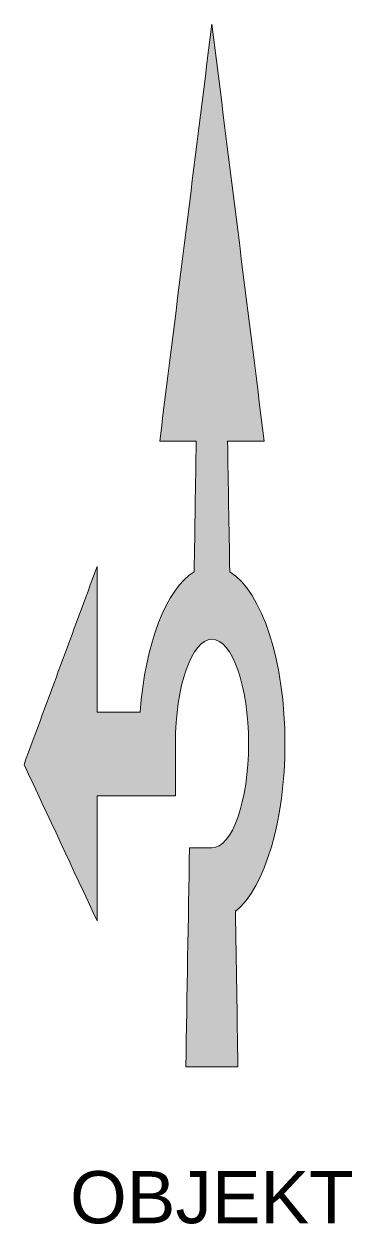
# Model space of a CAD drawing. Header units: metres. Extents: x -0.9 to 0.67, y -0.75 to 5.
import ezdxf
from ezdxf.enums import TextEntityAlignment as Align

# ---------------------------------------------------------------- set-up
doc = ezdxf.new("R2010")
doc.units = ezdxf.units.M
doc.layers.get('Defpoints').update_dxf_attribs({"color": 140, "lineweight": 5})
doc.styles.get("Standard").update_dxf_attribs({"font": 'arial.ttf'})

msp = doc.modelspace()

# ---------------------------------------------------------------- hatches: boundary and pattern name
at = {"lineweight": 0}
h = msp.add_hatch(color=0, dxfattribs=at)
h.dxf.hatch_style = 1
edge = h.paths.add_edge_path()
edge.add_spline(control_points=[(0.2508, 2.9996), (0.1672, 3.6664), (0.0836, 4.3332), (0, 5)], knot_values=[4, 4, 4, 4, 5, 5, 5, 5], weights=[1, 1, 1, 1], degree=3, periodic=0)
edge.add_spline(control_points=[(0, 5), (-0.0833, 4.3332), (-0.1665, 3.6664), (-0.2498, 2.9996)], knot_values=[5, 5, 5, 5, 6, 6, 6, 6], weights=[1, 1, 1, 1], degree=3, periodic=0)
edge.add_spline(control_points=[(-0.2498, 2.9996), (-0.1916, 2.9996), (-0.1334, 2.9996), (-0.0751, 2.9996)], knot_values=[6, 6, 6, 6, 7, 7, 7, 7], weights=[1, 1, 1, 1], degree=3, periodic=0)
edge.add_spline(control_points=[(-0.0751, 2.9996), (-0.0783, 2.7911), (-0.0815, 2.5826), (-0.0847, 2.374)], knot_values=[7, 7, 7, 7, 8, 8, 8, 8], weights=[1, 1, 1, 1], degree=3, periodic=0)
edge.add_spline(control_points=[(-0.0847, 2.374), (-0.218, 2.2925), (-0.3196, 2.029), (-0.344, 1.6998)], knot_values=[8, 8, 8, 8, 9, 9, 9, 9], weights=[1, 1, 1, 1], degree=3, periodic=0)
edge.add_spline(control_points=[(-0.344, 1.6998), (-0.4124, 1.6998), (-0.4809, 1.6998), (-0.5493, 1.6998)], knot_values=[9, 9, 9, 9, 10, 10, 10, 10], weights=[1, 1, 1, 1], degree=3, periodic=0)
edge.add_spline(control_points=[(-0.5493, 1.6998), (-0.5493, 1.933), (-0.5493, 2.1662), (-0.5493, 2.3995)], knot_values=[10, 10, 10, 10, 11, 11, 11, 11], weights=[1, 1, 1, 1], degree=3, periodic=0)
edge.add_spline(control_points=[(-0.5493, 2.3995), (-0.6661, 2.083), (-0.7829, 1.7665), (-0.8997, 1.45)], knot_values=[11, 11, 11, 11, 12, 12, 12, 12], weights=[1, 1, 1, 1], degree=3, periodic=0)
edge.add_spline(control_points=[(-0.8997, 1.45), (-0.7829, 1.1999), (-0.6661, 0.9498), (-0.5493, 0.6996)], knot_values=[12, 12, 12, 12, 13, 13, 13, 13], weights=[1, 1, 1, 1], degree=3, periodic=0)
edge.add_spline(control_points=[(-0.5493, 0.6996), (-0.5493, 0.8997), (-0.5493, 1.0997), (-0.5493, 1.2997)], knot_values=[13, 13, 13, 13, 14, 14, 14, 14], weights=[1, 1, 1, 1], degree=3, periodic=0)
edge.add_spline(control_points=[(-0.5493, 1.2997), (-0.4244, 1.2997), (-0.2995, 1.2997), (-0.1746, 1.2997)], knot_values=[14, 14, 14, 14, 15, 15, 15, 15], weights=[1, 1, 1, 1], degree=3, periodic=0)
edge.add_spline(control_points=[(-0.1746, 1.2997), (-0.1746, 1.383), (-0.1746, 1.4663), (-0.1746, 1.5495)], knot_values=[15, 15, 15, 15, 16, 16, 16, 16], weights=[1, 1, 1, 1], degree=3, periodic=0)
edge.add_spline(control_points=[(-0.1746, 1.5495), (-0.1746, 1.8258), (-0.0963, 2.0502), (0, 2.0502)], knot_values=[16, 16, 16, 16, 17, 17, 17, 17], weights=[1, 1, 1, 1], degree=3, periodic=0)
edge.add_spline(control_points=[(0, 2.0502), (0.0974, 2.0502), (0.1757, 1.8258), (0.1757, 1.5495)], knot_values=[17, 17, 17, 17, 18, 18, 18, 18], weights=[1, 1, 1, 1], degree=3, periodic=0)
edge.add_spline(control_points=[(0.1757, 1.5495), (0.1757, 1.2733), (0.0974, 1.05), (0, 1.05)], knot_values=[18, 18, 18, 18, 19, 19, 19, 19], weights=[1, 1, 1, 1], degree=3, periodic=0)
edge.add_spline(control_points=[(0, 1.05), (-0.0356, 1.05), (-0.0713, 1.05), (-0.1069, 1.05)], knot_values=[19, 19, 19, 19, 20, 20, 20, 20], weights=[1, 1, 1, 1], degree=3, periodic=0)
edge.add_spline(control_points=[(-0.1069, 1.05), (-0.1129, 0.7), (-0.1189, 0.35), (-0.1249, 0)], knot_values=[20, 20, 20, 20, 21, 21, 21, 21], weights=[1, 1, 1, 1], degree=3, periodic=0)
edge.add_spline(control_points=[(-0.1249, 0), (-0.0416, 0), (0.0416, 0), (0.1249, 0)], knot_values=[21, 21, 21, 21, 22, 22, 22, 22], weights=[1, 1, 1, 1], degree=3, periodic=0)
edge.add_spline(control_points=[(0.1249, 0), (0.121, 0.2484), (0.1171, 0.4968), (0.1133, 0.7451)], knot_values=[22, 22, 22, 22, 23, 23, 23, 23], weights=[1, 1, 1, 1], degree=3, periodic=0)
edge.add_spline(control_points=[(0.1133, 0.7451), (0.2551, 0.8616), (0.3503, 1.1854), (0.3503, 1.5495)], knot_values=[0, 0, 0, 0, 1, 1, 1, 1], weights=[1, 1, 1, 1], degree=3, periodic=0)
edge.add_spline(control_points=[(0.3503, 1.5495), (0.3503, 1.939), (0.2413, 2.2788), (0.0857, 2.374)], knot_values=[1, 1, 1, 1, 2, 2, 2, 2], weights=[1, 1, 1, 1], degree=3, periodic=0)
edge.add_spline(control_points=[(0.0857, 2.374), (0.0822, 2.5826), (0.0787, 2.7911), (0.0751, 2.9996)], knot_values=[2, 2, 2, 2, 3, 3, 3, 3], weights=[1, 1, 1, 1], degree=3, periodic=0)
edge.add_spline(control_points=[(0.0751, 2.9996), (0.1337, 2.9996), (0.1923, 2.9996), (0.2508, 2.9996)], knot_values=[3, 3, 3, 3, 4, 4, 4, 4], weights=[1, 1, 1, 1], degree=3, periodic=0)

# ---------------------------------------------------------------- linework, layer by layer
at = {"color": 0, "lineweight": 0}
for points in [[(0, 5), (-0.0833, 4.3332), (-0.1665, 3.6664), (-0.2498, 2.9996)], [(0.2508, 2.9996), (0.1672, 3.6664), (0.0836, 4.3332), (0, 5)], [(-0.2498, 2.9996), (-0.1916, 2.9996), (-0.1334, 2.9996), (-0.0751, 2.9996)], [(-0.0751, 2.9996), (-0.0783, 2.7911), (-0.0815, 2.5826), (-0.0847, 2.374)], [(0.0857, 2.374), (0.0822, 2.5826), (0.0787, 2.7911), (0.0751, 2.9996)], [(0.0751, 2.9996), (0.1337, 2.9996), (0.1923, 2.9996), (0.2508, 2.9996)], [(-0.5493, 2.3995), (-0.6661, 2.083), (-0.7829, 1.7665), (-0.8997, 1.45)], [(-0.5493, 1.6998), (-0.5493, 1.933), (-0.5493, 2.1662), (-0.5493, 2.3995)], [(-0.0847, 2.374), (-0.218, 2.2925), (-0.3196, 2.029), (-0.344, 1.6998)], [(-0.344, 1.6998), (-0.4124, 1.6998), (-0.4809, 1.6998), (-0.5493, 1.6998)], [(-0.8997, 1.45), (-0.7829, 1.1999), (-0.6661, 0.9498), (-0.5493, 0.6996)], [(-0.5493, 0.6996), (-0.5493, 0.8997), (-0.5493, 1.0997), (-0.5493, 1.2997)], [(-0.5493, 1.2997), (-0.4244, 1.2997), (-0.2995, 1.2997), (-0.1746, 1.2997)], [(-0.1069, 1.05), (-0.1129, 0.7), (-0.1189, 0.35), (-0.1249, 0)], [(0.1133, 0.7451), (0.1128, 0.7464), (0.1123, 0.7476), (0.1119, 0.7489)], [(0.1249, 0), (0.121, 0.2484), (0.1171, 0.4968), (0.1133, 0.7451)], [(-0.1249, 0), (-0.0416, 0), (0.0416, 0), (0.1249, 0)]]:
    msp.add_open_spline(points, degree=3, dxfattribs=at)
for points, knots in [([(0.1133, 0.7451), (0.2551, 0.8616), (0.3503, 1.1854), (0.3503, 1.5495), (0.3503, 1.939), (0.2413, 2.2788), (0.0857, 2.374)], [0, 0, 0, 0, 1, 1, 1, 2, 2, 2, 2]), ([(-0.1746, 1.2997), (-0.1746, 1.383), (-0.1746, 1.4663), (-0.1746, 1.5495), (-0.1746, 1.8258), (-0.0963, 2.0502), (0, 2.0502), (0.0974, 2.0502), (0.1757, 1.8258), (0.1757, 1.5495), (0.1757, 1.2733), (0.0974, 1.05), (0, 1.05), (-0.0356, 1.05), (-0.0713, 1.05), (-0.1069, 1.05)], [15, 15, 15, 15, 16, 16, 16, 17, 17, 17, 18, 18, 18, 19, 19, 19, 20, 20, 20, 20])]:
    msp.add_open_spline(points, degree=3, knots=knots, dxfattribs=at)

# ---------------------------------------------------------------- texts
at = {"layer": 'Defpoints'}
msp.add_attdef('OBJEKT', text='630-14', height=0.25, dxfattribs=at).set_placement((0, -0.5), align=Align.TOP_CENTER)

doc.saveas('drawing.dxf')
